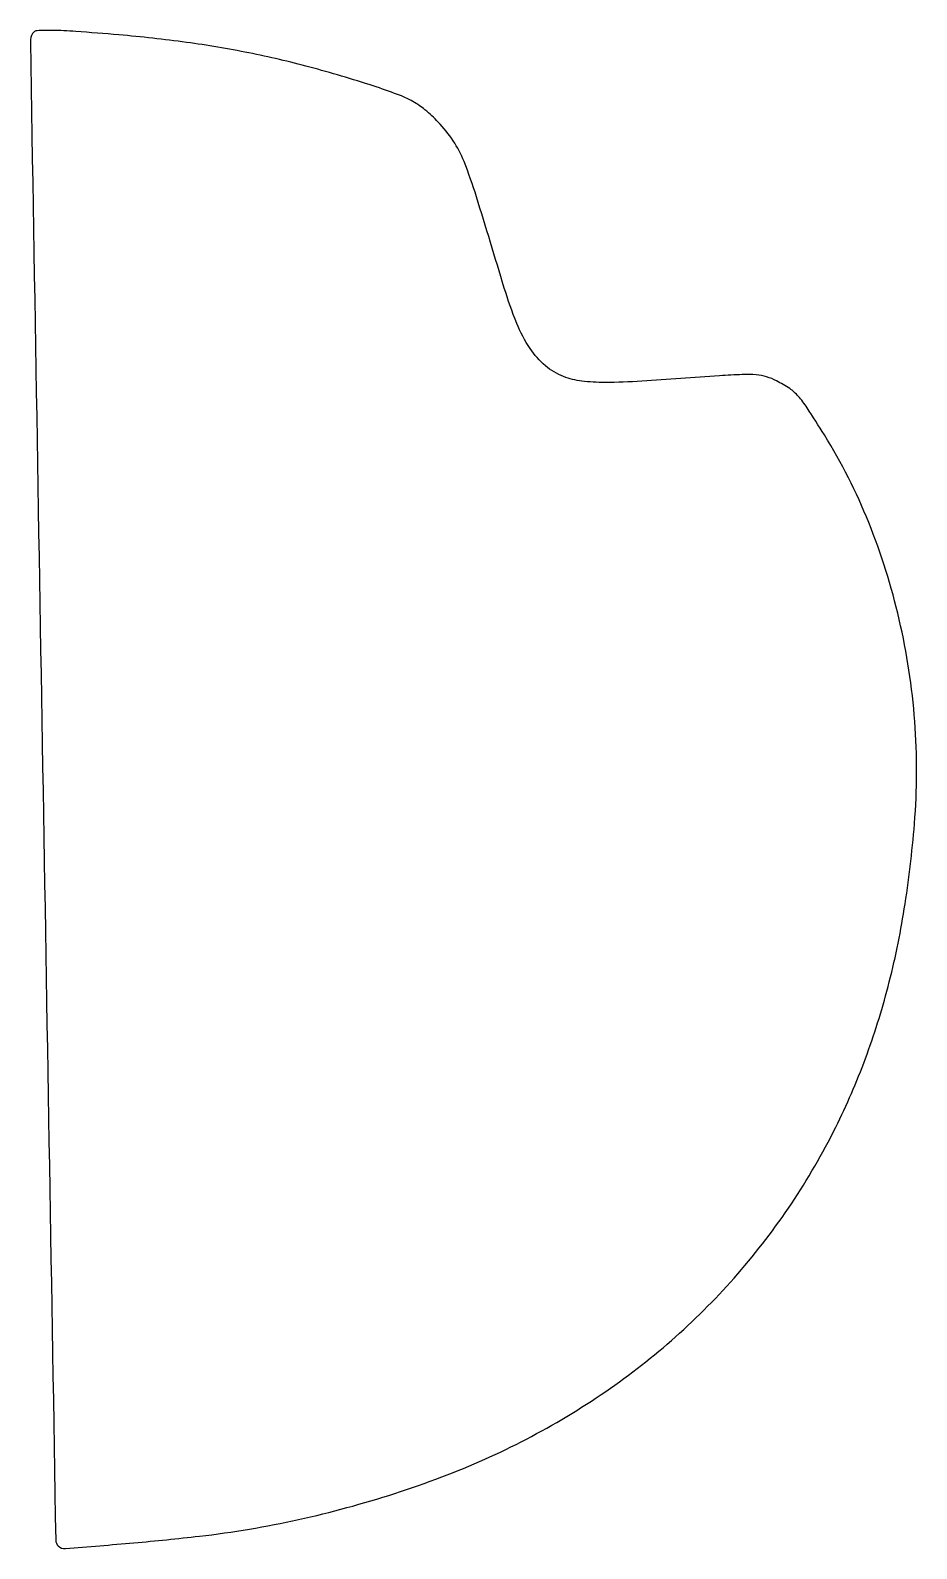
# Model space of a CAD drawing. Extents: x 0 to 194, y 0 to 331.
import ezdxf

# ---------------------------------------------------------------- set-up
doc = ezdxf.new("R2010")
doc.units = 0

msp = doc.modelspace()

# ---------------------------------------------------------------- linework, layer by layer
msp.add_lwpolyline([(0.666825, 330.25, 0.140541), (0.189295, 328.471755, 0.000009), (2.952728, 165.17793, 0.000007), (5.725204, 1.660238, 0.194506), (6.254711, 0.411955, 0.220231), (7.850003, -0.173731, 0.001503), (22.784367, 1.094098, 0.006365), (37.075756, 2.534177, 0.013811), (48, 4.082303, 0.048126), (89.969748, 15.453069, 0.060055), (125.750417, 34.113618, 0.063427), (154.547099, 59.748169, 0.063939), (175.90787, 91.717521, 0.026327), (182.38739, 106.679058, 0.025504), (187.336499, 122.39635, 0.024171), (190.868681, 139.322946, 0.01904), (193.097975, 157.917979, 0.03912), (193.165871, 180.237463, 0.03822), (189.769636, 202.473868, 0.038768), (183.101328, 223.620861, 0.043169), (173.429374, 242.697148, 0.004476), (169.664036, 248.643604, 0.037557), (167.745632, 251.174964, 0.065018), (165.876054, 252.805984, 0.02757), (163.004242, 254.497806, 0.047693), (160.825626, 255.372866, 0.049714), (158.550833, 255.803927, 0.032108), (155.508305, 255.87615, 0.008066), (150.553139, 255.59543, -0.002027), (133.617223, 254.430634, -0.014946), (125.519759, 254.149337, -0.032089), (120.486414, 254.448264, -0.060407), (116.541609, 255.430959, -0.086295), (112.563464, 257.799239, -0.067883), (109.227614, 261.556168, -0.051308), (106.315232, 267.042525, -0.023115), (103.599495, 274.737743, 0.001684), (97.513384, 294.665365, 0.019779), (94.812841, 302.315912, 0.050097), (92.441273, 306.88245, 0.048648), (89.188515, 310.935204, 0.025341), (86.286768, 313.619982, 0.04715), (83.646947, 315.432497, 0.037503), (80.332585, 316.962491, 0.010807), (75, 318.824238, 0.013286), (61.133388, 322.927689, 0.015819), (47.848549, 326.031321, 0.015641), (34.265995, 328.315228, 0.01247), (19.5, 329.951652, 0.002831), (10.121396, 330.701394, 0.014568), (4.913538, 330.935776, 0.019393), (1.674368, 330.861451, 0.246697)], format="xyb", close=True)

doc.saveas('drawing.dxf')
